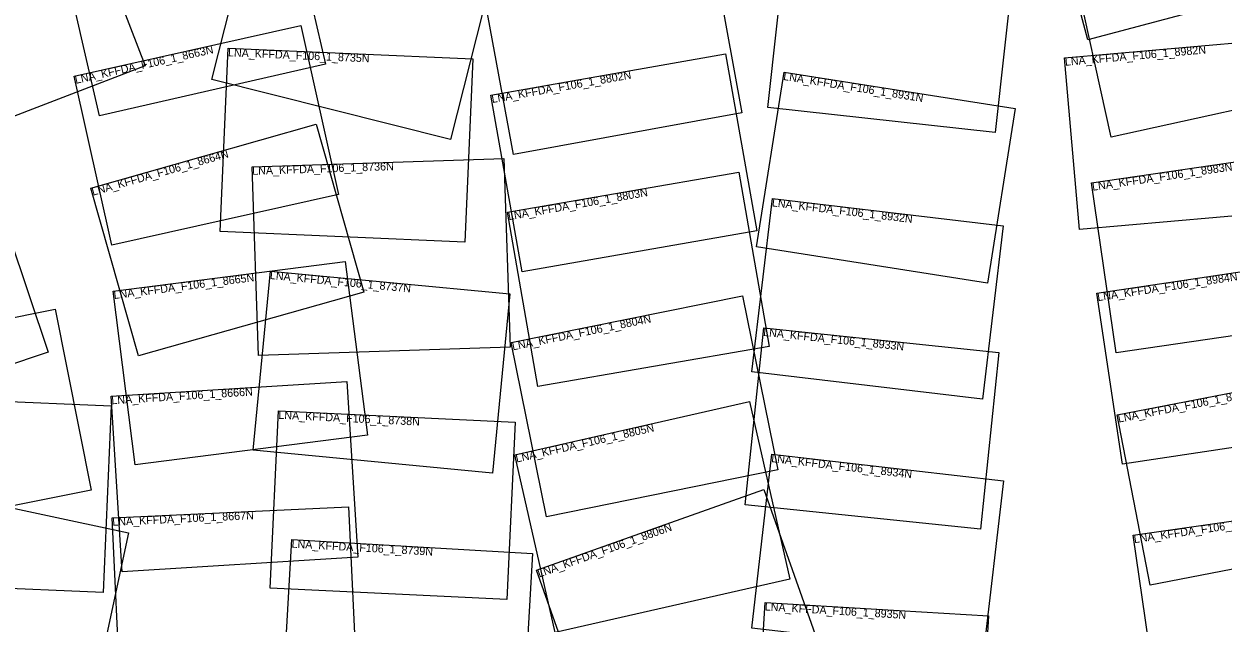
# Model space of a CAD drawing. Extents: x 400832 to 425269, y 295955 to 325775.
# Drawn here: x 410358 to 417855, y 309447 to 313191 of the extents above; entities that cross this region are included whole.
import ezdxf

# ---------------------------------------------------------------- set-up
doc = ezdxf.new("R2010")
doc.units = 0
doc.layers.add('Default', color=7, linetype='Continuous')

msp = doc.modelspace()

# ---------------------------------------------------------------- linework, layer by layer
at = {"layer": 'Default'}
for points in [[(417003.6, 313092.9), (416722.1, 314150.8), (418128.5, 314525), (418410, 313467)], [(409613.4, 312352.9), (409181, 313476.9), (410681.5, 314054.1), (411113.9, 312930.1)], [(410829.3, 312616.5), (410587.4, 313668.3), (411998.4, 313992.8), (412240.3, 312941)], [(411531.1, 312844.2), (411815.5, 313974.2), (413307.2, 313598.7), (413022.8, 312468.8)], [(417149.3, 312484.7), (416914.7, 313552.5), (418336.9, 313865), (418571.5, 312797.1)], [(413415.1, 312374.7), (413218.7, 313450.5), (414646, 313711), (414842.4, 312635.3)], [(415004.4, 312668.7), (415120.6, 313725.5), (416540.7, 313569.3), (416424.5, 312512.5)], [(410906.1, 311809.3), (410670.5, 312865.7), (412087.7, 313181.7), (412323.3, 312125.3)], [(416952.4, 311907.2), (416858.3, 312979.8), (418284, 313104.9), (418378.1, 312032.4)], [(411583.6, 311893.3), (411633.4, 313039.6), (413162.2, 312973.2), (413112.4, 311826.9)], [(413469.1, 311641.2), (413274.7, 312746.4), (414741.1, 313004.4), (414935.6, 311899.2)], [(414933.4, 311799.2), (415106.4, 312891.2), (416550.5, 312662.4), (416377.4, 311570.4)], [(411071.9, 311116.4), (410774.7, 312165.8), (412182.8, 312564.6), (412480, 311515.2)], [(417181.7, 311136.4), (417026.9, 312198), (418438.1, 312403.9), (418592.9, 311342.3)], [(411822, 311119.3), (411782.4, 312298.1), (413354.7, 312350.9), (413394.2, 311172)], [(413567.1, 310924.5), (413377.5, 312014), (414823, 312265.6), (415012.6, 311176.1)], [(409042.1, 310648), (408674.6, 311741.5), (410140.5, 312234.2), (410508, 311140.7)], [(414904.8, 311016.8), (415033.9, 312101.4), (416475.8, 311929.8), (416346.7, 310845.1)], [(411052.9, 310435.1), (410914.4, 311521.5), (412364.2, 311706.4), (412502.7, 310620)], [(417219.6, 310440.2), (417059.4, 311508), (418471.6, 311719.9), (418631.8, 310652.1)], [(411789.6, 310526.4), (411897, 311647.2), (413391.9, 311504), (413284.5, 310383.1)], [(413622.2, 310111.5), (413402.1, 311199.8), (414846.1, 311491.8), (415066.2, 310403.5)], [(409263.7, 309975), (409037.6, 311104.8), (410552.1, 311407.9), (410778.2, 310278.1)], [(414863.5, 310186.1), (414979.1, 311291.7), (416448.6, 311138.1), (416333.1, 310032.6)], [(417392.8, 309684.3), (417187.1, 310748.4), (418587.6, 311019.1), (418793.3, 309955)], [(410970.3, 309766.4), (410901.8, 310863.9), (412374.1, 310955.9), (412442.7, 309858.3)], [(409287.5, 309704.7), (409337.7, 310871.9), (410902.4, 310804.6), (410852.3, 309637.4)], [(413676.1, 309387.6), (413424.2, 310498.5), (414890.5, 310831), (415142.5, 309720.2)], [(411895, 309665.1), (411948.4, 310773.3), (413426.5, 310702.1), (413373.1, 309593.9)], [(414903.9, 309415), (415030, 310502.8), (416476, 310335.2), (416349.9, 309247.3)], [(409214.1, 309185.2), (409460.6, 310340.9), (411009.8, 310010.4), (410763.3, 308854.8)], [(413938.5, 308708.2), (413559.5, 309777.9), (414978.8, 310280.8), (415357.8, 309211)], [(410959.6, 309003.3), (410908.1, 310104.3), (412385.1, 310173.4), (412436.6, 309072.4)], [(417440.6, 308932.4), (417287.5, 309995.3), (418686.4, 310196.8), (418839.5, 309133.9)], [(411966.8, 308842.1), (412031.3, 309968.4), (413533.5, 309882.3), (413469, 308756)], [(414924, 308525.6), (414987.6, 309575.6), (416383.4, 309491.2), (416319.8, 308441.1)]]:
    msp.add_lwpolyline(points, close=True, dxfattribs=at)

# ---------------------------------------------------------------- texts
for s, rotation, p in [('LNA_KFFDA_F106_1_8663N', 12.57135, (410681.4, 312816.9)), ('LNA_KFFDA_F106_1_8735N', 357.51231, (411631.3, 312989.6)), ('LNA_KFFDA_F106_1_8982N', 5.01702, (416862.6, 312930)), ('LNA_KFFDA_F106_1_8802N', 9.97914, (413283.3, 312697.2)), ('LNA_KFFDA_F106_1_8931N', 350.99726, (415098.5, 312841.8)), ('LNA_KFFDA_F106_1_8664N', 15.81228, (410788.3, 312117.7)), ('LNA_KFFDA_F106_1_8736N', 1.92177, (411784.1, 312248.1)), ('LNA_KFFDA_F106_1_8983N', 8.30056, (417034.1, 312148.6)), ('LNA_KFFDA_F106_1_8803N', 9.8749, (413386.1, 311964.7)), ('LNA_KFFDA_F106_1_8932N', 353.21243, (415028, 312051.8)), ('LNA_KFFDA_F106_1_8665N', 7.26874, (410920.7, 311471.9)), ('LNA_KFFDA_F106_1_8737N', 354.52495, (411892.3, 311597.5)), ('LNA_KFFDA_F106_1_8984N', 8.53336, (417066.8, 311458.6)), ('LNA_KFFDA_F106_1_8804N', 11.43195, (413412, 311150.8)), ('LNA_KFFDA_F106_1_8933N', 354.0343, (414973.9, 311241.9)), ('LNA_KFFDA_F106_1_8666N', 3.57352, (410904.9, 310814)), ('LNA_KFFDA_F106_1_8985N', 10.94105, (417196.6, 310699.3)), ('LNA_KFFDA_F106_1_8738N', 357.24171, (411946, 310723.4)), ('LNA_KFFDA_F106_1_8805N', 12.77819, (413435.3, 310449.7)), ('LNA_KFFDA_F106_1_8934N', 353.38711, (415024.2, 310453.2)), ('LNA_KFFDA_F106_1_8667N', 2.67944, (410910.4, 310054.4)), ('LNA_KFFDA_F106_1_8986N', 8.19516, (417294.6, 309945.8)), ('LNA_KFFDA_F106_1_8806N', 19.50899, (413576.2, 309730.8)), ('LNA_KFFDA_F106_1_8739N', 356.72163, (412028.4, 309918.4)), ('LNA_KFFDA_F106_1_8935N', 356.53665, (414984.5, 309525.7))]:
    msp.add_text(s, height=50, rotation=rotation, dxfattribs=at).set_placement(p)

doc.saveas('drawing.dxf')
